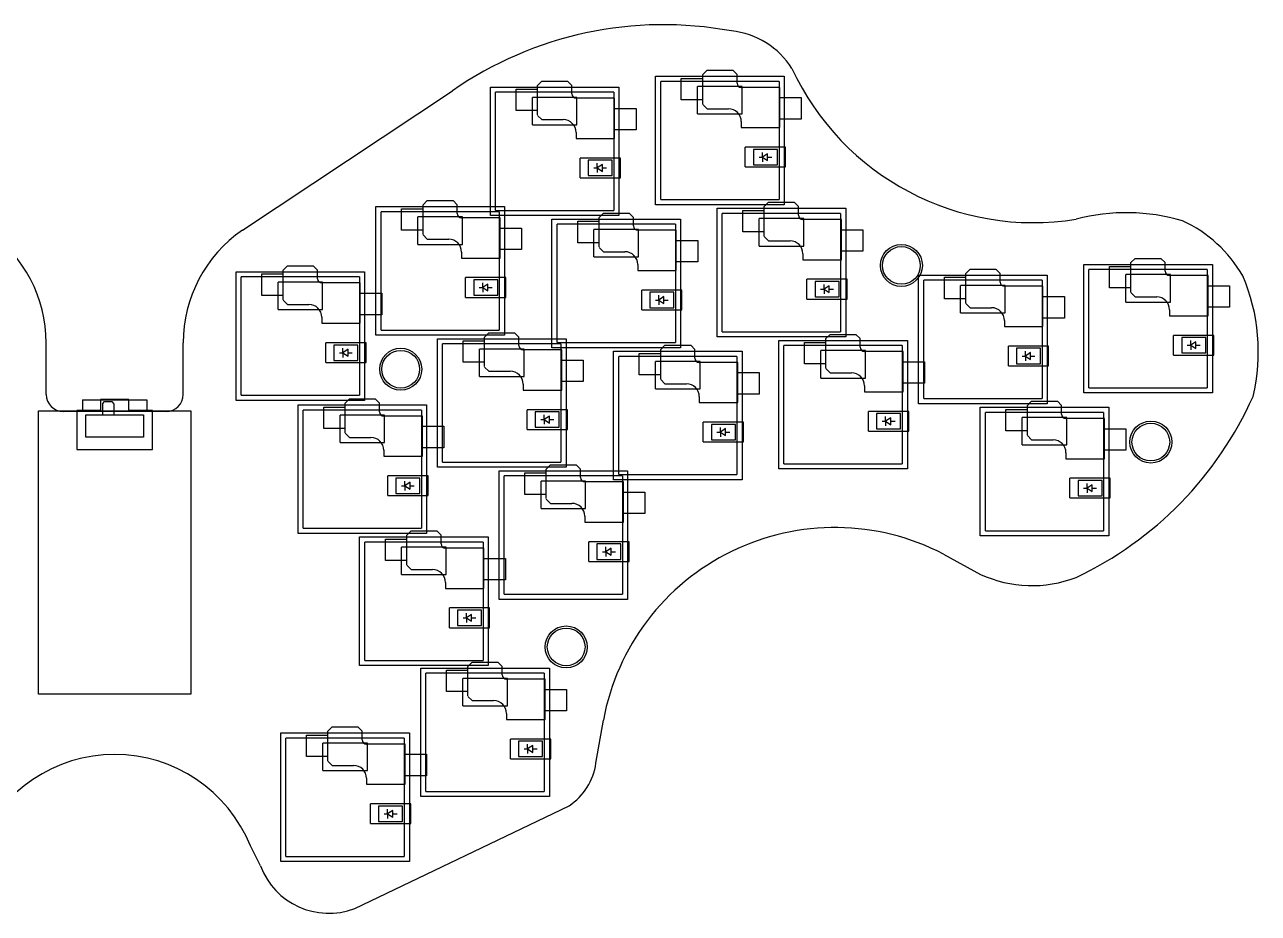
# Model space of a CAD drawing. Header units: metres. Extents: x 15 to 282, y -154 to -51.
# Drawn here: x 138.2 to 282.1, y -154.5 to -50.8 of the extents above; entities that cross this region are included whole.
import ezdxf

# ---------------------------------------------------------------- set-up
doc = ezdxf.new("R2010")
doc.units = ezdxf.units.M

msp = doc.modelspace()

# ---------------------------------------------------------------- linework, layer by layer
at = {"layer": 'BCrtYd', "color": 8}
for p, q in [((226.995189, -65.108049), (222.295189, -65.108049)), ((222.295189, -67.408049), (222.295189, -65.108049)), ((226.995189, -67.408049), (226.995189, -65.108049)), ((203.023324, -68.671023), (203.023324, -66.371023)), ((207.723324, -66.371023), (203.023324, -66.371023)), ((207.723324, -68.671023), (207.723324, -66.371023)), ((222.295189, -67.408049), (226.995189, -67.408049)), ((203.023324, -68.671023), (207.723324, -68.671023)), ((189.668109, -82.622306), (189.668109, -80.322306)), ((194.368109, -80.322306), (189.668109, -80.322306)), ((194.368109, -82.622306), (194.368109, -80.322306)), ((234.179703, -80.515278), (229.479703, -80.515278)), ((229.479703, -82.815278), (229.479703, -80.515278)), ((234.179703, -82.815278), (234.179703, -80.515278)), ((214.907844, -81.778254), (210.207844, -81.778254)), ((210.207844, -84.078254), (210.207844, -81.778254)), ((214.907844, -84.078254), (214.907844, -81.778254)), ((189.668109, -82.622306), (194.368109, -82.622306)), ((229.479703, -82.815278), (234.179703, -82.815278)), ((210.207844, -84.078254), (214.907844, -84.078254)), ((272.249625, -89.352404), (272.249625, -87.052404)), ((276.949625, -87.052404), (272.249625, -87.052404)), ((276.949625, -89.352404), (276.949625, -87.052404)), ((173.354576, -90.229434), (173.354576, -87.929434)), ((178.054576, -87.929434), (173.354576, -87.929434)), ((178.054576, -90.229434), (178.054576, -87.929434)), ((252.977757, -90.615385), (252.977757, -88.315385)), ((257.677757, -88.315385), (252.977757, -88.315385)), ((257.677757, -90.615385), (257.677757, -88.315385)), ((173.354576, -90.229434), (178.054576, -90.229434)), ((252.977757, -90.615385), (257.677757, -90.615385)), ((272.249625, -89.352404), (276.949625, -89.352404)), ((150.388516, -94.532977), (147.088516, -94.532977)), ((147.088516, -94.532977), (147.088516, -95.832977)), ((150.388516, -95.832977), (150.388516, -94.532977)), ((144.338516, -95.832977), (144.338516, -100.382977)), ((147.088516, -95.832977), (144.338516, -95.832977)), ((153.138516, -95.832977), (150.388516, -95.832977)), ((153.138516, -100.382977), (153.138516, -95.832977)), ((196.852628, -98.029539), (196.852628, -95.729539)), ((201.552628, -95.729539), (196.852628, -95.729539)), ((201.552628, -98.029539), (201.552628, -95.729539)), ((236.664214, -98.222507), (236.664214, -95.922507)), ((241.364214, -95.922507), (236.664214, -95.922507)), ((241.364214, -98.222507), (241.364214, -95.922507)), ((222.092347, -97.185484), (217.392347, -97.185484)), ((217.392347, -99.485484), (217.392347, -97.185484)), ((222.092347, -99.485484), (222.092347, -97.185484)), ((196.852628, -98.029539), (201.552628, -98.029539)), ((236.664214, -98.222507), (241.364214, -98.222507)), ((144.338516, -100.382977), (153.138516, -100.382977)), ((217.392347, -99.485484), (222.092347, -99.485484)), ((185.289733, -103.445278), (180.589733, -103.445278)), ((180.589733, -105.745278), (180.589733, -103.445278)), ((185.289733, -105.745278), (185.289733, -103.445278)), ((264.862265, -103.722619), (260.162265, -103.722619)), ((260.162265, -106.022619), (260.162265, -103.722619)), ((264.862265, -106.022619), (264.862265, -103.722619)), ((180.589733, -105.745278), (185.289733, -105.745278)), ((260.162265, -106.022619), (264.862265, -106.022619)), ((204.03713, -113.436769), (204.03713, -111.136769)), ((208.73713, -111.136769), (204.03713, -111.136769)), ((208.73713, -113.436769), (208.73713, -111.136769)), ((204.03713, -113.436769), (208.73713, -113.436769)), ((192.474239, -118.85251), (187.774239, -118.85251)), ((187.774239, -121.15251), (187.774239, -118.85251)), ((192.474239, -121.15251), (192.474239, -118.85251)), ((187.774239, -121.15251), (192.474239, -121.15251)), ((199.608104, -134.151125), (194.908104, -134.151125)), ((194.908104, -136.451125), (194.908104, -134.151125)), ((199.608104, -136.451125), (199.608104, -134.151125)), ((194.908104, -136.451125), (199.608104, -136.451125)), ((178.573434, -144.012946), (178.573434, -141.712946)), ((183.273434, -141.712946), (178.573434, -141.712946)), ((183.273434, -144.012946), (183.273434, -141.712946)), ((178.573434, -144.012946), (183.273434, -144.012946))]:
    msp.add_line(p, q, dxfattribs=at)
at = {"layer": 'BFab', "color": 6}
for p, q in [((198.057624, -57.886262), (198.557624, -57.386262)), ((198.557624, -57.386262), (201.557624, -57.386262)), ((201.557624, -57.386262), (202.057624, -57.886262)), ((214.829491, -59.573291), (214.829491, -57.073291)), ((214.829491, -57.073291), (217.329491, -57.073291)), ((217.329491, -56.623291), (217.829491, -56.123291)), ((217.329491, -60.073291), (217.329491, -56.623291)), ((217.829491, -56.123291), (220.829491, -56.123291)), ((220.829491, -56.123291), (221.329491, -56.623291)), ((221.329491, -57.623291), (221.329491, -56.623291)), ((195.557624, -60.836262), (195.557624, -58.336262)), ((195.557624, -58.336262), (198.057624, -58.336262)), ((198.057624, -61.336262), (198.057624, -57.886262)), ((202.057624, -58.886262), (202.057624, -57.886262)), ((226.329491, -58.123291), (221.829491, -58.123291)), ((226.329491, -62.823291), (226.329491, -58.123291)), ((207.057624, -59.386262), (202.557624, -59.386262)), ((207.057624, -64.086262), (207.057624, -59.386262)), ((217.329491, -59.573291), (214.829491, -59.573291)), ((217.329491, -60.123291), (217.829491, -60.623291)), ((226.329491, -59.323291), (228.829491, -59.323291)), ((228.829491, -59.323291), (228.829491, -61.823291)), ((198.057624, -60.836262), (195.557624, -60.836262)), ((198.057624, -61.386262), (198.557624, -61.886262)), ((207.057624, -60.586262), (209.557624, -60.586262)), ((209.557624, -60.586262), (209.557624, -63.086262)), ((217.829491, -60.623291), (220.329491, -60.623291)), ((228.829491, -61.823291), (226.329491, -61.823291)), ((198.557624, -61.886262), (201.057624, -61.886262)), ((209.557624, -63.086262), (207.057624, -63.086262)), ((221.829491, -62.123291), (221.829491, -62.823291)), ((221.829491, -62.823291), (226.329491, -62.823291)), ((202.557624, -63.386262), (202.557624, -64.086262)), ((202.557624, -64.086262), (207.057624, -64.086262)), ((223.245189, -65.358049), (223.245189, -67.158049)), ((226.045189, -65.358049), (223.245189, -65.358049)), ((224.295189, -66.258049), (224.295189, -65.708049)), ((224.895189, -65.858049), (224.295189, -66.258049)), ((224.895189, -66.658049), (224.895189, -65.858049)), ((226.045189, -67.158049), (226.045189, -65.358049)), ((206.773324, -66.621023), (203.973324, -66.621023)), ((203.973324, -66.621023), (203.973324, -68.421023)), ((204.623324, -67.521023), (205.023324, -67.521023)), ((205.023324, -67.521023), (205.023324, -66.971023)), ((205.623324, -67.121023), (205.023324, -67.521023)), ((205.023324, -67.521023), (205.023324, -68.071023)), ((205.023324, -67.521023), (205.623324, -67.921023)), ((205.623324, -67.921023), (205.623324, -67.121023)), ((205.623324, -67.521023), (206.123324, -67.521023)), ((206.773324, -68.421023), (206.773324, -66.621023)), ((223.245189, -67.158049), (226.045189, -67.158049)), ((223.895189, -66.258049), (224.295189, -66.258049)), ((224.295189, -66.258049), (224.295189, -66.808049)), ((224.295189, -66.258049), (224.895189, -66.658049)), ((224.895189, -66.258049), (225.395189, -66.258049)), ((203.973324, -68.421023), (206.773324, -68.421023)), ((184.702411, -71.837548), (185.202411, -71.337548)), ((184.702411, -75.287548), (184.702411, -71.837548)), ((185.202411, -71.337548), (188.202411, -71.337548)), ((188.202411, -71.337548), (188.702411, -71.837548)), ((188.702411, -72.837548), (188.702411, -71.837548)), ((224.514001, -72.030523), (225.014001, -71.530523)), ((225.014001, -71.530523), (228.014001, -71.530523)), ((228.014001, -71.530523), (228.514001, -72.030523)), ((182.202411, -74.787548), (182.202411, -72.287548)), ((182.202411, -72.287548), (184.702411, -72.287548)), ((193.702411, -73.337548), (189.202411, -73.337548)), ((193.702411, -78.037548), (193.702411, -73.337548)), ((205.242137, -73.293496), (205.742137, -72.793496)), ((205.242137, -76.743496), (205.242137, -73.293496)), ((205.742137, -72.793496), (208.742137, -72.793496)), ((208.742137, -72.793496), (209.242137, -73.293496)), ((209.242137, -74.293496), (209.242137, -73.293496)), ((222.014001, -72.480523), (224.514001, -72.480523)), ((222.014001, -74.980523), (222.014001, -72.480523)), ((224.514001, -75.480523), (224.514001, -72.030523)), ((228.514001, -73.030523), (228.514001, -72.030523)), ((184.702411, -74.787548), (182.202411, -74.787548)), ((193.702411, -74.537548), (196.202411, -74.537548)), ((196.202411, -74.537548), (196.202411, -77.037548)), ((202.742137, -73.743496), (205.242137, -73.743496)), ((202.742137, -76.243496), (202.742137, -73.743496)), ((214.242137, -74.793496), (209.742137, -74.793496)), ((214.242137, -79.493496), (214.242137, -74.793496)), ((233.514001, -73.530523), (229.014001, -73.530523)), ((233.514001, -78.230523), (233.514001, -73.530523)), ((233.514001, -74.730523), (236.014001, -74.730523)), ((236.014001, -74.730523), (236.014001, -77.230523)), ((184.702411, -75.337548), (185.202411, -75.837548)), ((185.202411, -75.837548), (187.702411, -75.837548)), ((205.242137, -76.243496), (202.742137, -76.243496)), ((214.242137, -75.993496), (216.742137, -75.993496)), ((216.742137, -75.993496), (216.742137, -78.493496)), ((224.514001, -74.980523), (222.014001, -74.980523)), ((224.514001, -75.530523), (225.014001, -76.030523)), ((225.014001, -76.030523), (227.514001, -76.030523)), ((189.202411, -77.337548), (189.202411, -78.037548)), ((196.202411, -77.037548), (193.702411, -77.037548)), ((205.242137, -76.793496), (205.742137, -77.293496)), ((205.742137, -77.293496), (208.242137, -77.293496)), ((229.014001, -77.530523), (229.014001, -78.230523)), ((236.014001, -77.230523), (233.514001, -77.230523)), ((168.388867, -79.444674), (168.888867, -78.944674)), ((168.888867, -78.944674), (171.888867, -78.944674)), ((171.888867, -78.944674), (172.388867, -79.444674)), ((189.202411, -78.037548), (193.702411, -78.037548)), ((209.742137, -78.793496), (209.742137, -79.493496)), ((216.742137, -78.493496), (214.242137, -78.493496)), ((229.014001, -78.230523), (233.514001, -78.230523)), ((264.783918, -79.017652), (267.283918, -79.017652)), ((264.783918, -81.517652), (264.783918, -79.017652)), ((267.283918, -78.567652), (267.783918, -78.067652)), ((267.283918, -82.017652), (267.283918, -78.567652)), ((267.783918, -78.067652), (270.783918, -78.067652)), ((270.783918, -78.067652), (271.283918, -78.567652)), ((271.283918, -79.567652), (271.283918, -78.567652)), ((165.888867, -82.394674), (165.888867, -79.894674)), ((165.888867, -79.894674), (168.388867, -79.894674)), ((168.388867, -82.894674), (168.388867, -79.444674)), ((172.388867, -80.444674), (172.388867, -79.444674)), ((190.618109, -80.572306), (190.618109, -82.372306)), ((193.418109, -80.572306), (190.618109, -80.572306)), ((193.418109, -82.372306), (193.418109, -80.572306)), ((209.742137, -79.493496), (214.242137, -79.493496)), ((245.512052, -80.280626), (248.012052, -80.280626)), ((245.512052, -82.780626), (245.512052, -80.280626)), ((248.012052, -79.830626), (248.512052, -79.330626)), ((248.012052, -83.280626), (248.012052, -79.830626)), ((248.512052, -79.330626), (251.512052, -79.330626)), ((251.512052, -79.330626), (252.012052, -79.830626)), ((252.012052, -80.830626), (252.012052, -79.830626)), ((276.283918, -80.067652), (271.783918, -80.067652)), ((276.283918, -84.767652), (276.283918, -80.067652)), ((177.388867, -80.944674), (172.888867, -80.944674)), ((177.388867, -85.644674), (177.388867, -80.944674)), ((191.268109, -81.472306), (191.668109, -81.472306)), ((191.668109, -81.472306), (191.668109, -80.922306)), ((192.268109, -81.072306), (191.668109, -81.472306)), ((191.668109, -81.472306), (191.668109, -82.022306)), ((191.668109, -81.472306), (192.268109, -81.872306)), ((192.268109, -81.872306), (192.268109, -81.072306)), ((192.268109, -81.472306), (192.768109, -81.472306)), ((233.229703, -80.765278), (230.429703, -80.765278)), ((230.429703, -80.765278), (230.429703, -82.565278)), ((231.079703, -81.665278), (231.479703, -81.665278)), ((231.479703, -81.665278), (231.479703, -81.115278)), ((232.079703, -81.265278), (231.479703, -81.665278)), ((231.479703, -81.665278), (232.079703, -82.065278)), ((231.479703, -81.665278), (231.479703, -82.215278)), ((232.079703, -82.065278), (232.079703, -81.265278)), ((232.079703, -81.665278), (232.579703, -81.665278)), ((233.229703, -82.565278), (233.229703, -80.765278)), ((257.012052, -81.330626), (252.512052, -81.330626)), ((257.012052, -86.030626), (257.012052, -81.330626)), ((267.283918, -81.517652), (264.783918, -81.517652)), ((276.283918, -81.267652), (278.783918, -81.267652)), ((278.783918, -81.267652), (278.783918, -83.767652)), ((168.388867, -82.394674), (165.888867, -82.394674)), ((168.388867, -82.944674), (168.888867, -83.444674)), ((168.888867, -83.444674), (171.388867, -83.444674)), ((177.388867, -82.144674), (179.888867, -82.144674)), ((179.888867, -82.144674), (179.888867, -84.644674)), ((190.618109, -82.372306), (193.418109, -82.372306)), ((213.957844, -82.028254), (211.157844, -82.028254)), ((211.157844, -82.028254), (211.157844, -83.828254)), ((211.807844, -82.928254), (212.207844, -82.928254)), ((212.207844, -82.928254), (212.207844, -82.378254)), ((212.807844, -82.528254), (212.207844, -82.928254)), ((212.207844, -82.928254), (212.807844, -83.328254)), ((212.207844, -82.928254), (212.207844, -83.478254)), ((212.807844, -83.328254), (212.807844, -82.528254)), ((212.807844, -82.928254), (213.307844, -82.928254)), ((213.957844, -83.828254), (213.957844, -82.028254)), ((230.429703, -82.565278), (233.229703, -82.565278)), ((248.012052, -82.780626), (245.512052, -82.780626)), ((248.012052, -83.330626), (248.512052, -83.830626)), ((257.012052, -82.530626), (259.512052, -82.530626)), ((259.512052, -82.530626), (259.512052, -85.030626)), ((267.283918, -82.067652), (267.783918, -82.567652)), ((267.783918, -82.567652), (270.283918, -82.567652)), ((179.888867, -84.644674), (177.388867, -84.644674)), ((211.157844, -83.828254), (213.957844, -83.828254)), ((248.512052, -83.830626), (251.012052, -83.830626)), ((271.783918, -84.067652), (271.783918, -84.767652)), ((271.783918, -84.767652), (276.283918, -84.767652)), ((278.783918, -83.767652), (276.283918, -83.767652)), ((172.888867, -84.944674), (172.888867, -85.644674)), ((172.888867, -85.644674), (177.388867, -85.644674)), ((252.512052, -85.330626), (252.512052, -86.030626)), ((252.512052, -86.030626), (257.012052, -86.030626)), ((259.512052, -85.030626), (257.012052, -85.030626)), ((189.386924, -87.694776), (191.886924, -87.694776)), ((189.386924, -90.194776), (189.386924, -87.694776)), ((191.886924, -87.244776), (192.386924, -86.744776)), ((191.886924, -90.694776), (191.886924, -87.244776)), ((192.386924, -86.744776), (195.386924, -86.744776)), ((195.386924, -86.744776), (195.886924, -87.244776)), ((195.886924, -88.244776), (195.886924, -87.244776)), ((231.698509, -87.437756), (232.198509, -86.937756)), ((231.698509, -90.887756), (231.698509, -87.437756)), ((232.198509, -86.937756), (235.198509, -86.937756)), ((235.198509, -86.937756), (235.698509, -87.437756)), ((235.698509, -88.437756), (235.698509, -87.437756)), ((275.999625, -87.302404), (273.199625, -87.302404)), ((273.199625, -87.302404), (273.199625, -89.102404)), ((274.249625, -88.202404), (274.249625, -87.652404)), ((275.999625, -89.102404), (275.999625, -87.302404)), ((174.304576, -88.179434), (174.304576, -89.979434)), ((177.104576, -88.179434), (174.304576, -88.179434)), ((174.954576, -89.079434), (175.354576, -89.079434)), ((175.354576, -89.079434), (175.354576, -88.529434)), ((175.954576, -88.679434), (175.354576, -89.079434)), ((175.354576, -89.079434), (175.954576, -89.479434)), ((175.354576, -89.079434), (175.354576, -89.629434)), ((175.954576, -89.479434), (175.954576, -88.679434)), ((175.954576, -89.079434), (176.454576, -89.079434)), ((177.104576, -89.979434), (177.104576, -88.179434)), ((200.886924, -88.744776), (196.386924, -88.744776)), ((200.886924, -93.444776), (200.886924, -88.744776)), ((209.926642, -89.15073), (212.426642, -89.15073)), ((209.926642, -91.65073), (209.926642, -89.15073)), ((212.426642, -88.70073), (212.926642, -88.20073)), ((212.426642, -92.15073), (212.426642, -88.70073)), ((212.926642, -88.20073), (215.926642, -88.20073)), ((215.926642, -88.20073), (216.426642, -88.70073)), ((216.426642, -89.70073), (216.426642, -88.70073)), ((229.198509, -90.387756), (229.198509, -87.887756)), ((229.198509, -87.887756), (231.698509, -87.887756)), ((240.698509, -88.937756), (236.198509, -88.937756)), ((240.698509, -93.637756), (240.698509, -88.937756)), ((253.927757, -88.565385), (253.927757, -90.365385)), ((256.727757, -88.565385), (253.927757, -88.565385)), ((254.977757, -89.465385), (254.977757, -88.915385)), ((255.577757, -89.065385), (254.977757, -89.465385)), ((255.577757, -89.865385), (255.577757, -89.065385)), ((256.727757, -90.365385), (256.727757, -88.565385)), ((273.199625, -89.102404), (275.999625, -89.102404)), ((273.849625, -88.202404), (274.249625, -88.202404)), ((274.849625, -87.802404), (274.249625, -88.202404)), ((274.249625, -88.202404), (274.849625, -88.602404)), ((274.249625, -88.202404), (274.249625, -88.752404)), ((274.849625, -88.602404), (274.849625, -87.802404)), ((274.849625, -88.202404), (275.349625, -88.202404)), ((174.304576, -89.979434), (177.104576, -89.979434)), ((191.886924, -90.194776), (189.386924, -90.194776)), ((200.886924, -89.944776), (203.386924, -89.944776)), ((203.386924, -89.944776), (203.386924, -92.444776)), ((221.426642, -90.20073), (216.926642, -90.20073)), ((221.426642, -94.90073), (221.426642, -90.20073)), ((231.698509, -90.387756), (229.198509, -90.387756)), ((240.698509, -90.137756), (243.198509, -90.137756)), ((243.198509, -90.137756), (243.198509, -92.637756)), ((253.927757, -90.365385), (256.727757, -90.365385)), ((254.577757, -89.465385), (254.977757, -89.465385)), ((254.977757, -89.465385), (255.577757, -89.865385)), ((254.977757, -89.465385), (254.977757, -90.015385)), ((255.577757, -89.465385), (256.077757, -89.465385)), ((191.886924, -90.744776), (192.386924, -91.244776)), ((192.386924, -91.244776), (194.886924, -91.244776)), ((212.426642, -91.65073), (209.926642, -91.65073)), ((221.426642, -91.40073), (223.926642, -91.40073)), ((223.926642, -91.40073), (223.926642, -93.90073)), ((231.698509, -90.937756), (232.198509, -91.437756)), ((232.198509, -91.437756), (234.698509, -91.437756)), ((196.386924, -92.744776), (196.386924, -93.444776)), ((196.386924, -93.444776), (200.886924, -93.444776)), ((203.386924, -92.444776), (200.886924, -92.444776)), ((212.426642, -92.20073), (212.926642, -92.70073)), ((212.926642, -92.70073), (215.426642, -92.70073)), ((236.198509, -92.937756), (236.198509, -93.637756)), ((243.198509, -92.637756), (240.698509, -92.637756)), ((147.338516, -94.982977), (147.538516, -94.782977)), ((147.538516, -94.782977), (148.388516, -94.782977)), ((148.388516, -94.782977), (148.588516, -94.982977)), ((175.624029, -94.960519), (176.124029, -94.460519)), ((175.624029, -98.410519), (175.624029, -94.960519)), ((176.124029, -94.460519), (179.124029, -94.460519)), ((179.124029, -94.460519), (179.624029, -94.960519)), ((179.624029, -95.960519), (179.624029, -94.960519)), ((216.926642, -94.20073), (216.926642, -94.90073)), ((216.926642, -94.90073), (221.426642, -94.90073)), ((223.926642, -93.90073), (221.426642, -93.90073)), ((236.198509, -93.637756), (240.698509, -93.637756)), ((255.196563, -95.237858), (255.696563, -94.737858)), ((255.696563, -94.737858), (258.696563, -94.737858)), ((258.696563, -94.737858), (259.196563, -95.237858)), ((145.388516, -96.332977), (152.088516, -96.332977)), ((145.388516, -98.932977), (145.388516, -96.332977)), ((147.338516, -96.282977), (147.338516, -94.982977)), ((148.588516, -94.982977), (148.638516, -95.032977)), ((148.638516, -95.032977), (148.638516, -96.332977)), ((152.088516, -96.332977), (152.088516, -98.932977)), ((173.124029, -97.910519), (173.124029, -95.410519)), ((173.124029, -95.410519), (175.624029, -95.410519)), ((197.802628, -95.979539), (197.802628, -97.779539)), ((200.602628, -95.979539), (197.802628, -95.979539)), ((198.852628, -96.879539), (198.852628, -96.329539)), ((200.602628, -97.779539), (200.602628, -95.979539)), ((240.414214, -96.172507), (237.614214, -96.172507)), ((237.614214, -96.172507), (237.614214, -97.972507)), ((240.414214, -97.972507), (240.414214, -96.172507)), ((252.696563, -98.187858), (252.696563, -95.687858)), ((252.696563, -95.687858), (255.196563, -95.687858)), ((255.196563, -98.687858), (255.196563, -95.237858)), ((259.196563, -96.237858), (259.196563, -95.237858)), ((184.624029, -96.460519), (180.124029, -96.460519)), ((184.624029, -101.160519), (184.624029, -96.460519)), ((184.624029, -97.660519), (187.124029, -97.660519)), ((187.124029, -97.660519), (187.124029, -100.160519)), ((197.802628, -97.779539), (200.602628, -97.779539)), ((198.452628, -96.879539), (198.852628, -96.879539)), ((199.452628, -96.479539), (198.852628, -96.879539)), ((198.852628, -96.879539), (198.852628, -97.429539)), ((198.852628, -96.879539), (199.452628, -97.279539)), ((199.452628, -97.279539), (199.452628, -96.479539)), ((199.452628, -96.879539), (199.952628, -96.879539)), ((218.342347, -97.435484), (218.342347, -99.235484)), ((221.142347, -97.435484), (218.342347, -97.435484)), ((219.392347, -98.335484), (219.392347, -97.785484)), ((221.142347, -99.235484), (221.142347, -97.435484)), ((238.264214, -97.072507), (238.664214, -97.072507)), ((238.664214, -97.072507), (238.664214, -96.522507)), ((239.264214, -96.672507), (238.664214, -97.072507)), ((238.664214, -97.072507), (238.664214, -97.622507)), ((238.664214, -97.072507), (239.264214, -97.472507)), ((239.264214, -97.472507), (239.264214, -96.672507)), ((239.264214, -97.072507), (239.764214, -97.072507)), ((264.196563, -96.737858), (259.696563, -96.737858)), ((264.196563, -101.437858), (264.196563, -96.737858)), ((152.088516, -98.932977), (145.388516, -98.932977)), ((175.624029, -97.910519), (173.124029, -97.910519)), ((175.624029, -98.460519), (176.124029, -98.960519)), ((176.124029, -98.960519), (178.624029, -98.960519)), ((218.342347, -99.235484), (221.142347, -99.235484)), ((218.992347, -98.335484), (219.392347, -98.335484)), ((219.992347, -97.935484), (219.392347, -98.335484)), ((219.392347, -98.335484), (219.992347, -98.735484)), ((219.392347, -98.335484), (219.392347, -98.885484)), ((219.992347, -98.735484), (219.992347, -97.935484)), ((219.992347, -98.335484), (220.492347, -98.335484)), ((237.614214, -97.972507), (240.414214, -97.972507)), ((255.196563, -98.187858), (252.696563, -98.187858)), ((255.196563, -98.737858), (255.696563, -99.237858)), ((255.696563, -99.237858), (258.196563, -99.237858)), ((264.196563, -97.937858), (266.696563, -97.937858)), ((266.696563, -97.937858), (266.696563, -100.437858)), ((180.124029, -100.460519), (180.124029, -101.160519)), ((187.124029, -100.160519), (184.624029, -100.160519)), ((266.696563, -100.437858), (264.196563, -100.437858)), ((180.124029, -101.160519), (184.624029, -101.160519)), ((199.071428, -102.652013), (199.571428, -102.152013)), ((199.571428, -102.152013), (202.571428, -102.152013)), ((202.571428, -102.152013), (203.071428, -102.652013)), ((259.696563, -100.737858), (259.696563, -101.437858)), ((259.696563, -101.437858), (264.196563, -101.437858)), ((196.571428, -103.102013), (199.071428, -103.102013)), ((196.571428, -105.602013), (196.571428, -103.102013)), ((199.071428, -106.102013), (199.071428, -102.652013)), ((203.071428, -103.652013), (203.071428, -102.652013)), ((181.539733, -103.695278), (181.539733, -105.495278)), ((184.339733, -103.695278), (181.539733, -103.695278)), ((182.189733, -104.595278), (182.589733, -104.595278)), ((182.589733, -104.595278), (182.589733, -104.045278)), ((183.189733, -104.195278), (182.589733, -104.595278)), ((182.589733, -104.595278), (182.589733, -105.145278)), ((182.589733, -104.595278), (183.189733, -104.995278)), ((183.189733, -104.995278), (183.189733, -104.195278)), ((183.189733, -104.595278), (183.689733, -104.595278)), ((184.339733, -105.495278), (184.339733, -103.695278)), ((208.071428, -104.152013), (203.571428, -104.152013)), ((208.071428, -108.852013), (208.071428, -104.152013)), ((263.912265, -103.972619), (261.112265, -103.972619)), ((261.112265, -103.972619), (261.112265, -105.772619)), ((261.762265, -104.872619), (262.162265, -104.872619)), ((262.162265, -104.872619), (262.162265, -104.322619)), ((262.762265, -104.472619), (262.162265, -104.872619)), ((262.162265, -104.872619), (262.162265, -105.422619)), ((262.162265, -104.872619), (262.762265, -105.272619)), ((262.762265, -105.272619), (262.762265, -104.472619)), ((262.762265, -104.872619), (263.262265, -104.872619)), ((263.912265, -105.772619), (263.912265, -103.972619)), ((181.539733, -105.495278), (184.339733, -105.495278)), ((199.071428, -105.602013), (196.571428, -105.602013)), ((199.071428, -106.152013), (199.571428, -106.652013)), ((208.071428, -105.352013), (210.571428, -105.352013)), ((210.571428, -105.352013), (210.571428, -107.852013)), ((261.112265, -105.772619), (263.912265, -105.772619)), ((199.571428, -106.652013), (202.071428, -106.652013)), ((210.571428, -107.852013), (208.071428, -107.852013)), ((203.571428, -108.152013), (203.571428, -108.852013)), ((203.571428, -108.852013), (208.071428, -108.852013)), ((182.808538, -110.367751), (183.308538, -109.867751)), ((182.808538, -113.817751), (182.808538, -110.367751)), ((183.308538, -109.867751), (186.308538, -109.867751)), ((186.308538, -109.867751), (186.808538, -110.367751)), ((186.808538, -111.367751), (186.808538, -110.367751)), ((180.308538, -113.317751), (180.308538, -110.817751)), ((180.308538, -110.817751), (182.808538, -110.817751)), ((191.808538, -111.867751), (187.308538, -111.867751)), ((191.808538, -116.567751), (191.808538, -111.867751)), ((204.98713, -111.386769), (204.98713, -113.186769)), ((207.78713, -111.386769), (204.98713, -111.386769)), ((206.03713, -112.286769), (206.03713, -111.736769)), ((206.63713, -111.886769), (206.03713, -112.286769)), ((206.63713, -112.686769), (206.63713, -111.886769)), ((207.78713, -113.186769), (207.78713, -111.386769)), ((182.808538, -113.317751), (180.308538, -113.317751)), ((191.808538, -113.067751), (194.308538, -113.067751)), ((194.308538, -113.067751), (194.308538, -115.567751)), ((204.98713, -113.186769), (207.78713, -113.186769)), ((205.63713, -112.286769), (206.03713, -112.286769)), ((206.03713, -112.286769), (206.63713, -112.686769)), ((206.03713, -112.286769), (206.03713, -112.836769)), ((206.63713, -112.286769), (207.13713, -112.286769)), ((182.808538, -113.867751), (183.308538, -114.367751)), ((183.308538, -114.367751), (185.808538, -114.367751)), ((187.308538, -115.867751), (187.308538, -116.567751)), ((194.308538, -115.567751), (191.808538, -115.567751)), ((187.308538, -116.567751), (191.808538, -116.567751)), ((191.524239, -119.10251), (188.724239, -119.10251)), ((188.724239, -119.10251), (188.724239, -120.90251)), ((191.524239, -120.90251), (191.524239, -119.10251)), ((189.374239, -120.00251), (189.774239, -120.00251)), ((189.774239, -120.00251), (189.774239, -119.45251)), ((190.374239, -119.60251), (189.774239, -120.00251)), ((189.774239, -120.00251), (189.774239, -120.55251)), ((189.774239, -120.00251), (190.374239, -120.40251)), ((190.374239, -120.40251), (190.374239, -119.60251)), ((190.374239, -120.00251), (190.874239, -120.00251)), ((188.724239, -120.90251), (191.524239, -120.90251)), ((189.942402, -125.666367), (190.442402, -125.166367)), ((190.442402, -125.166367), (193.442402, -125.166367)), ((193.442402, -125.166367), (193.942402, -125.666367)), ((187.442402, -126.116367), (189.942402, -126.116367)), ((187.442402, -128.616367), (187.442402, -126.116367)), ((189.942402, -129.116367), (189.942402, -125.666367)), ((193.942402, -126.666367), (193.942402, -125.666367)), ((198.942402, -127.166367), (194.442402, -127.166367)), ((198.942402, -131.866367), (198.942402, -127.166367)), ((189.942402, -128.616367), (187.442402, -128.616367)), ((189.942402, -129.166367), (190.442402, -129.666367)), ((198.942402, -128.366367), (201.442402, -128.366367)), ((201.442402, -128.366367), (201.442402, -130.866367)), ((190.442402, -129.666367), (192.942402, -129.666367)), ((201.442402, -130.866367), (198.942402, -130.866367)), ((194.442402, -131.166367), (194.442402, -131.866367)), ((194.442402, -131.866367), (198.942402, -131.866367)), ((171.107727, -133.678185), (173.607727, -133.678185)), ((171.107727, -136.178185), (171.107727, -133.678185)), ((173.607727, -133.228185), (174.107727, -132.728185)), ((173.607727, -136.678185), (173.607727, -133.228185)), ((174.107727, -132.728185), (177.107727, -132.728185)), ((177.107727, -132.728185), (177.607727, -133.228185)), ((177.607727, -134.228185), (177.607727, -133.228185)), ((182.607727, -134.728185), (178.107727, -134.728185)), ((182.607727, -139.428185), (182.607727, -134.728185)), ((195.858104, -134.401125), (195.858104, -136.201125)), ((198.658104, -134.401125), (195.858104, -134.401125)), ((196.908104, -135.301125), (196.908104, -134.751125)), ((197.508104, -134.901125), (196.908104, -135.301125)), ((197.508104, -135.701125), (197.508104, -134.901125)), ((198.658104, -136.201125), (198.658104, -134.401125)), ((173.607727, -136.178185), (171.107727, -136.178185)), ((182.607727, -135.928185), (185.107727, -135.928185)), ((185.107727, -135.928185), (185.107727, -138.428185)), ((195.858104, -136.201125), (198.658104, -136.201125)), ((196.508104, -135.301125), (196.908104, -135.301125)), ((196.908104, -135.301125), (197.508104, -135.701125)), ((196.908104, -135.301125), (196.908104, -135.851125)), ((197.508104, -135.301125), (198.008104, -135.301125)), ((173.607727, -136.728185), (174.107727, -137.228185)), ((174.107727, -137.228185), (176.607727, -137.228185)), ((178.107727, -138.728185), (178.107727, -139.428185)), ((178.107727, -139.428185), (182.607727, -139.428185)), ((185.107727, -138.428185), (182.607727, -138.428185)), ((179.523434, -141.962946), (179.523434, -143.762946)), ((182.323434, -141.962946), (179.523434, -141.962946)), ((180.573434, -142.862946), (180.573434, -142.312946)), ((182.323434, -143.762946), (182.323434, -141.962946)), ((179.523434, -143.762946), (182.323434, -143.762946)), ((180.173434, -142.862946), (180.573434, -142.862946)), ((181.173434, -142.462946), (180.573434, -142.862946)), ((180.573434, -142.862946), (180.573434, -143.412946)), ((180.573434, -142.862946), (181.173434, -143.262946)), ((181.173434, -143.262946), (181.173434, -142.462946)), ((181.173434, -142.862946), (181.673434, -142.862946))]:
    msp.add_line(p, q, dxfattribs=at)
for centre, radius, start, end in [((202.557624, -58.886262), 0.5, 180, 270), ((221.829491, -57.623291), 0.5, 180, 270), ((220.329491, -62.123291), 1.5, 0, 90), ((201.057624, -63.386262), 1.5, 0, 90), ((189.202411, -72.837548), 0.5, 180, 270), ((229.014001, -73.030523), 0.5, 180, 270), ((209.742137, -74.293496), 0.5, 180, 270), ((187.702411, -77.337548), 1.5, 0, 90), ((227.514001, -77.530523), 1.5, 0, 90), ((208.242137, -78.793496), 1.5, 0, 90), ((172.888867, -80.444674), 0.5, 180, 270), ((271.783918, -79.567652), 0.5, 180, 270), ((252.512052, -80.830626), 0.5, 180, 270), ((171.388867, -84.944674), 1.5, 0, 90), ((270.283918, -84.067652), 1.5, 0, 90), ((251.012052, -85.330626), 1.5, 0, 90), ((196.386924, -88.244776), 0.5, 180, 270), ((236.198509, -88.437756), 0.5, 180, 270), ((216.926642, -89.70073), 0.5, 180, 270), ((194.886924, -92.744776), 1.5, 0, 90), ((234.698509, -92.937756), 1.5, 0, 90), ((215.426642, -94.20073), 1.5, 0, 90), ((180.124029, -95.960519), 0.5, 180, 270), ((259.696563, -96.237858), 0.5, 180, 270), ((178.624029, -100.460519), 1.5, 0, 90), ((258.196563, -100.737858), 1.5, 0, 90), ((203.571428, -103.652013), 0.5, 180, 270), ((202.071428, -108.152013), 1.5, 0, 90), ((187.308538, -111.367751), 0.5, 180, 270), ((185.808538, -115.867751), 1.5, 0, 90), ((194.442402, -126.666367), 0.5, 180, 270), ((192.942402, -131.166367), 1.5, 0, 90), ((178.107727, -134.228185), 0.5, 180, 270), ((176.607727, -138.728185), 1.5, 0, 90)]:
    msp.add_arc(centre, radius, start, end, dxfattribs=at)
at = {"layer": 'Cmts', "color": 1}
for centre in [(240.5, -78.9), (182.1, -91), (269.6, -99.5), (201.4, -123.4)]:
    msp.add_circle(centre, 2.2, dxfattribs=at)
at = {"layer": 'Eco2', "color": 4}
for p, q in [((212.429491, -71.223291), (212.429491, -57.423291)), ((226.229491, -57.423291), (212.429491, -57.423291)), ((226.229491, -57.423291), (226.229491, -71.223291)), ((193.157624, -72.486262), (193.157624, -58.686262)), ((206.957624, -58.686262), (193.157624, -58.686262)), ((206.957624, -58.686262), (206.957624, -72.486262)), ((221.929491, -58.023291), (216.729491, -58.023291)), ((216.729491, -61.223291), (216.729491, -58.023291)), ((221.929491, -61.223291), (221.929491, -58.023291)), ((202.657624, -59.286262), (197.457624, -59.286262)), ((197.457624, -62.486262), (197.457624, -59.286262)), ((202.657624, -62.486262), (202.657624, -59.286262)), ((216.729491, -61.223291), (221.929491, -61.223291)), ((197.457624, -62.486262), (202.657624, -62.486262)), ((212.429491, -71.223291), (226.229491, -71.223291)), ((179.802411, -86.437548), (179.802411, -72.637548)), ((193.602411, -72.637548), (179.802411, -72.637548)), ((189.302411, -73.237548), (184.102411, -73.237548)), ((184.102411, -76.437548), (184.102411, -73.237548)), ((189.302411, -76.437548), (189.302411, -73.237548)), ((193.157624, -72.486262), (206.957624, -72.486262)), ((193.602411, -72.637548), (193.602411, -86.437548)), ((219.614001, -86.630523), (219.614001, -72.830523)), ((233.414001, -72.830523), (219.614001, -72.830523)), ((233.414001, -72.830523), (233.414001, -86.630523)), ((200.342137, -87.893496), (200.342137, -74.093496)), ((214.142137, -74.093496), (200.342137, -74.093496)), ((209.842137, -74.693496), (204.642137, -74.693496)), ((204.642137, -77.893496), (204.642137, -74.693496)), ((209.842137, -77.893496), (209.842137, -74.693496)), ((214.142137, -74.093496), (214.142137, -87.893496)), ((223.914001, -76.630523), (223.914001, -73.430523)), ((229.114001, -73.430523), (223.914001, -73.430523)), ((229.114001, -76.630523), (229.114001, -73.430523)), ((184.102411, -76.437548), (189.302411, -76.437548)), ((223.914001, -76.630523), (229.114001, -76.630523)), ((204.642137, -77.893496), (209.842137, -77.893496)), ((177.288867, -80.244674), (163.488867, -80.244674)), ((163.488867, -94.044674), (163.488867, -80.244674)), ((177.288867, -80.244674), (177.288867, -94.044674)), ((262.383918, -93.167652), (262.383918, -79.367652)), ((276.183918, -79.367652), (262.383918, -79.367652)), ((266.683918, -83.167652), (266.683918, -79.967652)), ((271.883918, -79.967652), (266.683918, -79.967652)), ((271.883918, -83.167652), (271.883918, -79.967652)), ((276.183918, -79.367652), (276.183918, -93.167652)), ((167.788867, -84.044674), (167.788867, -80.844674)), ((172.988867, -80.844674), (167.788867, -80.844674)), ((172.988867, -84.044674), (172.988867, -80.844674)), ((243.112052, -94.430626), (243.112052, -80.630626)), ((256.912052, -80.630626), (243.112052, -80.630626)), ((252.612052, -81.230626), (247.412052, -81.230626)), ((247.412052, -84.430626), (247.412052, -81.230626)), ((252.612052, -84.430626), (252.612052, -81.230626)), ((256.912052, -80.630626), (256.912052, -94.430626)), ((266.683918, -83.167652), (271.883918, -83.167652)), ((167.788867, -84.044674), (172.988867, -84.044674)), ((247.412052, -84.430626), (252.612052, -84.430626)), ((179.802411, -86.437548), (193.602411, -86.437548)), ((219.614001, -86.630523), (233.414001, -86.630523)), ((186.986924, -101.844776), (186.986924, -88.044776)), ((200.786924, -88.044776), (186.986924, -88.044776)), ((191.286924, -91.844776), (191.286924, -88.644776)), ((196.486924, -88.644776), (191.286924, -88.644776)), ((196.486924, -91.844776), (196.486924, -88.644776)), ((200.342137, -87.893496), (214.142137, -87.893496)), ((200.786924, -88.044776), (200.786924, -101.844776)), ((226.798509, -102.037756), (226.798509, -88.237756)), ((240.598509, -88.237756), (226.798509, -88.237756)), ((236.298509, -88.837756), (231.098509, -88.837756)), ((231.098509, -92.037756), (231.098509, -88.837756)), ((236.298509, -92.037756), (236.298509, -88.837756)), ((240.598509, -88.237756), (240.598509, -102.037756)), ((207.526642, -103.30073), (207.526642, -89.50073)), ((221.326642, -89.50073), (207.526642, -89.50073)), ((217.026642, -90.10073), (211.826642, -90.10073)), ((211.826642, -93.30073), (211.826642, -90.10073)), ((217.026642, -93.30073), (217.026642, -90.10073)), ((221.326642, -89.50073), (221.326642, -103.30073)), ((191.286924, -91.844776), (196.486924, -91.844776)), ((231.098509, -92.037756), (236.298509, -92.037756)), ((211.826642, -93.30073), (217.026642, -93.30073)), ((262.383918, -93.167652), (276.183918, -93.167652)), ((163.488867, -94.044674), (177.288867, -94.044674)), ((243.112052, -94.430626), (256.912052, -94.430626)), ((184.524029, -95.760519), (170.724029, -95.760519)), ((170.724029, -109.560519), (170.724029, -95.760519)), ((180.224029, -96.360519), (175.024029, -96.360519)), ((175.024029, -99.560519), (175.024029, -96.360519)), ((180.224029, -99.560519), (180.224029, -96.360519)), ((184.524029, -95.760519), (184.524029, -109.560519)), ((264.096563, -96.037858), (250.296563, -96.037858)), ((250.296563, -109.837858), (250.296563, -96.037858)), ((264.096563, -96.037858), (264.096563, -109.837858)), ((254.596563, -99.837858), (254.596563, -96.637858)), ((259.796563, -96.637858), (254.596563, -96.637858)), ((259.796563, -99.837858), (259.796563, -96.637858)), ((175.024029, -99.560519), (180.224029, -99.560519)), ((254.596563, -99.837858), (259.796563, -99.837858)), ((186.986924, -101.844776), (200.786924, -101.844776)), ((226.798509, -102.037756), (240.598509, -102.037756)), ((194.171428, -117.252013), (194.171428, -103.452013)), ((207.971428, -103.452013), (194.171428, -103.452013)), ((207.526642, -103.30073), (221.326642, -103.30073)), ((207.971428, -103.452013), (207.971428, -117.252013)), ((203.671428, -104.052013), (198.471428, -104.052013)), ((198.471428, -107.252013), (198.471428, -104.052013)), ((203.671428, -107.252013), (203.671428, -104.052013)), ((198.471428, -107.252013), (203.671428, -107.252013)), ((170.724029, -109.560519), (184.524029, -109.560519)), ((250.296563, -109.837858), (264.096563, -109.837858)), ((177.908538, -124.967751), (177.908538, -111.167751)), ((191.708538, -111.167751), (177.908538, -111.167751)), ((187.408538, -111.767751), (182.208538, -111.767751)), ((182.208538, -114.967751), (182.208538, -111.767751)), ((187.408538, -114.967751), (187.408538, -111.767751)), ((191.708538, -111.167751), (191.708538, -124.967751)), ((182.208538, -114.967751), (187.408538, -114.967751)), ((194.171428, -117.252013), (207.971428, -117.252013)), ((177.908538, -124.967751), (191.708538, -124.967751)), ((185.042402, -140.266367), (185.042402, -126.466367)), ((198.842402, -126.466367), (185.042402, -126.466367)), ((198.842402, -126.466367), (198.842402, -140.266367)), ((189.342402, -130.266367), (189.342402, -127.066367)), ((194.542402, -127.066367), (189.342402, -127.066367)), ((194.542402, -130.266367), (194.542402, -127.066367)), ((189.342402, -130.266367), (194.542402, -130.266367)), ((168.707727, -147.828185), (168.707727, -134.028185)), ((182.507727, -134.028185), (168.707727, -134.028185)), ((178.207727, -134.628185), (173.007727, -134.628185)), ((173.007727, -137.828185), (173.007727, -134.628185)), ((178.207727, -137.828185), (178.207727, -134.628185)), ((182.507727, -134.028185), (182.507727, -147.828185)), ((173.007727, -137.828185), (178.207727, -137.828185)), ((185.042402, -140.266367), (198.842402, -140.266367)), ((168.707727, -147.828185), (182.507727, -147.828185))]:
    msp.add_line(p, q, dxfattribs=at)
at = {"layer": 'Edge', "color": 2}
for p, q in [((163.631156, -74.777905), (188.140667, -58.512073)), ((140.738516, -93.932976), (140.738516, -87.932977)), ((156.738516, -93.932978), (156.738517, -87.932972)), ((154.738516, -95.932977), (142.738516, -95.932974)), ((245.406828, -112.570839), (249.738516, -114.932977)), ((204.877143, -136.952783), (205.738517, -131.932975)), ((176.738517, -153.932974), (201.738516, -141.932977)), ((165.738515, -148.932977), (164.566855, -146.594029))]:
    msp.add_line(p, q, dxfattribs=at)
for centre, radius, start, end in [((212.738519, -93.932978), 43.124181, 79.391939, 124.777833), ((219.738516, -60.932976), 9.433979, 32.00539, 84.289413), ((255.890501, -42.86496), 31.037193, -155.0995, -80.738237), ((266.738519, -95.932977), 23.186283, 73.538308, 104.620882), ((124.738519, -87.932976), 15.999997, -0.000004, 55.304843), ((172.738518, -87.93298), 16.000001, 124.695125, 179.999971), ((266.738517, -87.932979), 15.678961, 29.93176, 65.224864), ((259.738518, -88.932976), 22.39876, -13.51572, 23.198597), ((142.738514, -93.932974), 2, -179.999943, -89.999943), ((154.738514, -93.932977), 2, -89.999943, 0.000057), ((242.738517, -76.932973), 42.435939, -64.693329, -23.962491), ((232.738517, -136.932975), 27.45906, 62.525568, 169.508523), ((255.738516, -101.932978), 14.31782, -114.775142, -68.962491), ((148.791707, -153.092549), 17.159656, 90.177597, 157.746244), ((148.685325, -153.09255), 17.159657, 22.253743, 89.822389), ((197.738516, -135.932976), 7.211103, -56.309937, -8.130107), ((173.738517, -145.932974), 8.544007, -159.443941, -69.443941)]:
    msp.add_arc(centre, radius, start, end, dxfattribs=at)
at = {"layer": 'FCrtYd', "color": 7}
for centre in [(240.5, -78.9), (182.1, -91), (269.6, -99.5), (201.4, -123.4)]:
    msp.add_circle(centre, 2.45, dxfattribs=at)
at = {"layer": 'FFab', "color": 5}
for p, q in [((211.829491, -56.823291), (226.829491, -56.823291)), ((211.829491, -71.823291), (211.829491, -56.823291)), ((226.829491, -56.823291), (226.829491, -71.823291)), ((192.557624, -73.086262), (192.557624, -58.086262)), ((192.557624, -58.086262), (207.557624, -58.086262)), ((207.557624, -58.086262), (207.557624, -73.086262)), ((226.829491, -71.823291), (211.829491, -71.823291)), ((179.202411, -87.037548), (179.202411, -72.037548)), ((179.202411, -72.037548), (194.202411, -72.037548)), ((207.557624, -73.086262), (192.557624, -73.086262)), ((194.202411, -72.037548), (194.202411, -87.037548)), ((219.014001, -87.230523), (219.014001, -72.230523)), ((219.014001, -72.230523), (234.014001, -72.230523)), ((234.014001, -72.230523), (234.014001, -87.230523)), ((199.742137, -73.493496), (214.742137, -73.493496)), ((199.742137, -88.493496), (199.742137, -73.493496)), ((214.742137, -73.493496), (214.742137, -88.493496)), ((261.783918, -93.767652), (261.783918, -78.767652)), ((261.783918, -78.767652), (276.783918, -78.767652)), ((276.783918, -78.767652), (276.783918, -93.767652)), ((162.888867, -94.644674), (162.888867, -79.644674)), ((162.888867, -79.644674), (177.888867, -79.644674)), ((177.888867, -79.644674), (177.888867, -94.644674)), ((242.512052, -80.030626), (257.512052, -80.030626)), ((242.512052, -95.030626), (242.512052, -80.030626)), ((257.512052, -80.030626), (257.512052, -95.030626)), ((194.202411, -87.037548), (179.202411, -87.037548)), ((186.386924, -102.444776), (186.386924, -87.444776)), ((186.386924, -87.444776), (201.386924, -87.444776)), ((201.386924, -87.444776), (201.386924, -102.444776)), ((234.014001, -87.230523), (219.014001, -87.230523)), ((226.198509, -102.637756), (226.198509, -87.637756)), ((226.198509, -87.637756), (241.198509, -87.637756)), ((241.198509, -87.637756), (241.198509, -102.637756)), ((214.742137, -88.493496), (199.742137, -88.493496)), ((206.926642, -88.90073), (221.926642, -88.90073)), ((206.926642, -103.90073), (206.926642, -88.90073)), ((221.926642, -88.90073), (221.926642, -103.90073)), ((144.988519, -94.557976), (152.488519, -94.557976)), ((144.988519, -94.557976), (144.988519, -95.858937)), ((152.488519, -94.557976), (152.488519, -95.857976)), ((177.888867, -94.644674), (162.888867, -94.644674)), ((276.783918, -93.767652), (261.783918, -93.767652)), ((139.838519, -95.857976), (144.988519, -95.857976)), ((139.838519, -128.907976), (139.838519, -95.857976)), ((144.988519, -95.857976), (152.488519, -95.857976)), ((152.498519, -95.857976), (157.638519, -95.857976)), ((157.638519, -95.857976), (157.638519, -128.907976)), ((170.124029, -95.160519), (185.124029, -95.160519)), ((170.124029, -110.160519), (170.124029, -95.160519)), ((185.124029, -95.160519), (185.124029, -110.160519)), ((257.512052, -95.030626), (242.512052, -95.030626)), ((249.696563, -110.437858), (249.696563, -95.437858)), ((249.696563, -95.437858), (264.696563, -95.437858)), ((264.696563, -95.437858), (264.696563, -110.437858)), ((201.386924, -102.444776), (186.386924, -102.444776)), ((193.571428, -102.852013), (208.571428, -102.852013)), ((193.571428, -117.852013), (193.571428, -102.852013)), ((208.571428, -102.852013), (208.571428, -117.852013)), ((241.198509, -102.637756), (226.198509, -102.637756)), ((221.926642, -103.90073), (206.926642, -103.90073)), ((185.124029, -110.160519), (170.124029, -110.160519)), ((177.308538, -110.567751), (192.308538, -110.567751)), ((177.308538, -125.567751), (177.308538, -110.567751)), ((192.308538, -110.567751), (192.308538, -125.567751)), ((264.696563, -110.437858), (249.696563, -110.437858)), ((208.571428, -117.852013), (193.571428, -117.852013)), ((192.308538, -125.567751), (177.308538, -125.567751)), ((184.442402, -140.866367), (184.442402, -125.866367)), ((184.442402, -125.866367), (199.442402, -125.866367)), ((199.442402, -125.866367), (199.442402, -140.866367)), ((157.638519, -128.907976), (139.838519, -128.907976)), ((168.107727, -148.428185), (168.107727, -133.428185)), ((168.107727, -133.428185), (183.107727, -133.428185)), ((183.107727, -133.428185), (183.107727, -148.428185)), ((199.442402, -140.866367), (184.442402, -140.866367)), ((183.107727, -148.428185), (168.107727, -148.428185))]:
    msp.add_line(p, q, dxfattribs=at)

doc.saveas('drawing.dxf')
